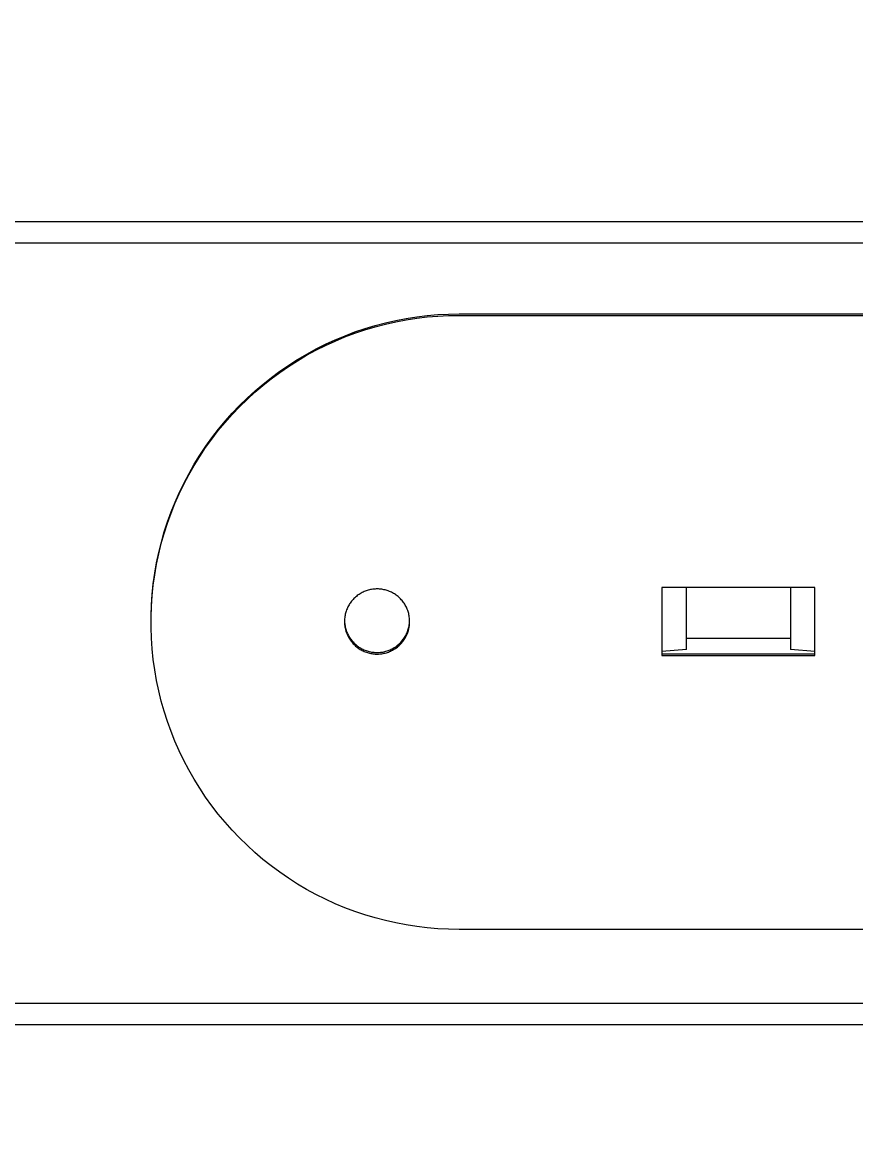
# Model space of a CAD drawing. Header units: millimetres. Extents: x -219 to 4970, y -9 to 3393.
# Drawn here: x 1413.9 to 1484.3, y 3026.3 to 3119.8 of the extents above; entities that cross this region are included whole.
import ezdxf

# ---------------------------------------------------------------- set-up
doc = ezdxf.new("R2010")
doc.units = ezdxf.units.MM
doc.layers.add('ZANO_R', color=7, linetype='Continuous', lineweight=0)
doc.layers.add('ZANO_W', color=1, linetype='Continuous', lineweight=0)
doc.styles.add('Arial', font='arial.ttf')
doc.styles.get("Standard").update_dxf_attribs({"font": 'ARIALUNI.TTF'})
doc.dimstyles.new('pl i ang', dxfattribs={"dimtxt": 50, "dimasz": 50, "dimexe": 1.25, "dimexo": 0.625, "dimgap": 10, "dimtad": 1, "dimtoh": 1, "dimtxsty": 'Standard', "dimcen": 2.5, "dimclrd": 1, "dimclre": 1, "dimclrt": 1, "dimadec": 0, "dimazin": 0, "dimtfac": 1, "dimtmove": 0, "dimatfit": 3, "dimfxl": 1, "dimarcsym": 1})

# ---------------------------------------------------------------- blocks, each defined once
blk = doc.blocks.new('*D480')
at = {"layer": 'ZANO_W', "color": 1, "lineweight": -2}
blk.add_arc((3941.475, 2679.364), 150.809, 99.55169, 164.75824, dxfattribs=at)
at = {"layer": 'ZANO_W', "color": 1}
for points in [[(3916.675, 2821.419), (3916.226, 2834.745), (3956.428, 2829.43)], [(3789.363, 2719.894), (3802.578, 2718.126), (3790.666, 2679.364)]]:
    blk.add_solid(points, dxfattribs=at)
at = {"layer": 'ZANO_W', "color": 1, "insert": (3819.669, 2813.909), "char_height": 40, "attachment_point": 5, "rotation": 42.15496, "style": 'Arial'}
blk.add_mtext('96%%d', dxfattribs=at)

msp = doc.modelspace()

# ---------------------------------------------------------------- linework, layer by layer
at = {"layer": 'ZANO_R'}
for p, q in [((1556.941, 3102.934), (1382.136, 3102.934)), ((1382.136, 3101.149), (1556.941, 3101.149)), ((1445.44, 3094.598), (1446.32, 3094.766)), ((1446.317, 3094.654), (1447.203, 3094.79)), ((1446.32, 3094.766), (1447.205, 3094.903)), ((1447.203, 3094.79), (1448.093, 3094.896)), ((1447.205, 3094.903), (1448.095, 3095.01)), ((1448.093, 3094.896), (1448.987, 3094.971)), ((1448.095, 3095.01), (1448.988, 3095.086)), ((1448.987, 3094.971), (1449.882, 3095.014)), ((1448.988, 3095.086), (1449.883, 3095.131)), ((1449.882, 3095.014), (1450.778, 3095.027)), ((1449.883, 3095.131), (1450.778, 3095.145)), ((1450.778, 3095.145), (1556.941, 3095.145)), ((1450.778, 3095.027), (1556.941, 3095.027)), ((1441.993, 3093.627), (1442.842, 3093.914)), ((1442.835, 3093.806), (1443.694, 3094.063)), ((1442.842, 3093.914), (1443.7, 3094.172)), ((1443.694, 3094.063), (1444.561, 3094.29)), ((1443.7, 3094.172), (1444.566, 3094.4)), ((1444.561, 3094.29), (1445.436, 3094.487)), ((1444.566, 3094.4), (1445.44, 3094.598)), ((1445.436, 3094.487), (1446.317, 3094.654)), ((1439.514, 3092.592), (1440.328, 3092.966)), ((1440.319, 3092.858), (1441.147, 3093.203)), ((1440.328, 3092.966), (1441.155, 3093.311)), ((1441.147, 3093.203), (1441.986, 3093.519)), ((1441.155, 3093.311), (1441.993, 3093.627)), ((1441.986, 3093.519), (1442.835, 3093.806)), ((1437.914, 3091.655), (1438.702, 3092.084)), ((1437.926, 3091.762), (1438.712, 3092.191)), ((1438.702, 3092.084), (1439.504, 3092.485)), ((1438.712, 3092.191), (1439.514, 3092.592)), ((1439.504, 3092.485), (1440.319, 3092.858)), ((1436.386, 3090.718), (1437.142, 3091.2)), ((1436.399, 3090.825), (1437.154, 3091.307)), ((1437.142, 3091.2), (1437.914, 3091.655)), ((1437.154, 3091.307), (1437.926, 3091.762)), ((1434.927, 3089.677), (1435.648, 3090.21)), ((1434.94, 3089.784), (1435.661, 3090.317)), ((1435.648, 3090.21), (1436.386, 3090.718)), ((1435.661, 3090.317), (1436.399, 3090.825)), ((1433.557, 3088.645), (1434.239, 3089.227)), ((1434.225, 3089.119), (1434.927, 3089.677)), ((1434.239, 3089.227), (1434.94, 3089.784)), ((1432.881, 3087.932), (1433.543, 3088.537)), ((1432.896, 3088.041), (1433.557, 3088.645)), ((1433.543, 3088.537), (1434.225, 3089.119)), ((1431.622, 3086.656), (1432.241, 3087.305)), ((1431.638, 3086.765), (1432.256, 3087.414)), ((1432.241, 3087.305), (1432.881, 3087.932)), ((1432.256, 3087.414), (1432.896, 3088.041)), ((1431.027, 3085.985), (1431.622, 3086.656)), ((1431.042, 3086.096), (1431.638, 3086.765)), ((1430.455, 3085.295), (1431.027, 3085.985)), ((1430.471, 3085.406), (1431.042, 3086.096)), ((1429.384, 3083.857), (1429.907, 3084.585)), ((1429.4, 3083.969), (1429.923, 3084.697)), ((1429.907, 3084.585), (1430.455, 3085.295)), ((1429.923, 3084.697), (1430.471, 3085.406)), ((1428.887, 3083.111), (1429.384, 3083.857)), ((1428.902, 3083.224), (1429.4, 3083.969)), ((1428.416, 3082.348), (1428.887, 3083.111)), ((1428.431, 3082.462), (1428.902, 3083.224)), ((1427.568, 3080.892), (1427.986, 3081.685)), ((1427.971, 3081.57), (1428.416, 3082.348)), ((1427.986, 3081.685), (1428.431, 3082.462)), ((1427.164, 3079.969), (1427.554, 3080.776)), ((1427.178, 3080.086), (1427.568, 3080.892)), ((1427.554, 3080.776), (1427.971, 3081.57)), ((1426.802, 3079.148), (1427.164, 3079.969)), ((1426.816, 3079.266), (1427.178, 3080.086)), ((1426.469, 3078.316), (1426.802, 3079.148)), ((1426.482, 3078.435), (1426.816, 3079.266)), ((1426.165, 3077.472), (1426.469, 3078.316)), ((1426.177, 3077.592), (1426.482, 3078.435)), ((1425.891, 3076.619), (1426.165, 3077.472)), ((1425.902, 3076.74), (1426.177, 3077.592)), ((1425.646, 3075.757), (1425.891, 3076.619)), ((1425.656, 3075.878), (1425.902, 3076.74)), ((1425.431, 3074.886), (1425.646, 3075.757)), ((1425.44, 3075.009), (1425.656, 3075.878)), ((1425.246, 3074.009), (1425.431, 3074.886)), ((1425.254, 3074.132), (1425.44, 3075.009)), ((1425.092, 3073.126), (1425.246, 3074.009)), ((1425.098, 3073.25), (1425.254, 3074.132)), ((1424.879, 3071.472), (1424.973, 3072.363)), ((1424.968, 3072.238), (1425.092, 3073.126)), ((1424.973, 3072.363), (1425.098, 3073.25)), ((1424.815, 3070.578), (1424.879, 3071.472)), ((1424.875, 3071.346), (1424.968, 3072.238)), ((1442.264, 3071.418), (1442.187, 3071.361)), ((1442.342, 3071.472), (1442.264, 3071.418)), ((1442.423, 3071.523), (1442.342, 3071.472)), ((1442.505, 3071.572), (1442.423, 3071.523)), ((1442.589, 3071.617), (1442.505, 3071.572)), ((1442.675, 3071.66), (1442.589, 3071.617)), ((1442.761, 3071.7), (1442.675, 3071.66)), ((1442.85, 3071.736), (1442.761, 3071.7)), ((1442.939, 3071.77), (1442.85, 3071.736)), ((1443.029, 3071.8), (1442.939, 3071.77)), ((1443.121, 3071.828), (1443.029, 3071.8)), ((1443.213, 3071.852), (1443.121, 3071.828)), ((1443.306, 3071.872), (1443.213, 3071.852)), ((1443.4, 3071.89), (1443.306, 3071.872)), ((1443.495, 3071.904), (1443.4, 3071.89)), ((1443.589, 3071.915), (1443.495, 3071.904)), ((1443.685, 3071.923), (1443.589, 3071.915)), ((1443.78, 3071.928), (1443.685, 3071.923)), ((1443.875, 3071.929), (1443.78, 3071.928)), ((1443.971, 3071.926), (1443.875, 3071.929)), ((1444.066, 3071.921), (1443.971, 3071.926)), ((1444.161, 3071.912), (1444.066, 3071.921)), ((1444.256, 3071.9), (1444.161, 3071.912)), ((1444.35, 3071.885), (1444.256, 3071.9)), ((1444.444, 3071.866), (1444.35, 3071.885)), ((1444.537, 3071.844), (1444.444, 3071.866)), ((1444.629, 3071.819), (1444.537, 3071.844)), ((1444.72, 3071.791), (1444.629, 3071.819)), ((1444.81, 3071.759), (1444.72, 3071.791)), ((1444.899, 3071.725), (1444.81, 3071.759)), ((1444.987, 3071.687), (1444.899, 3071.725)), ((1445.073, 3071.647), (1444.987, 3071.687)), ((1445.158, 3071.603), (1445.073, 3071.647)), ((1445.241, 3071.557), (1445.158, 3071.603)), ((1445.323, 3071.507), (1445.241, 3071.557)), ((1445.403, 3071.455), (1445.323, 3071.507)), ((1445.481, 3071.4), (1445.403, 3071.455)), ((1467.9, 3072.052), (1467.9, 3066.322)), ((1480.82, 3072.052), (1467.9, 3072.052)), ((1469.974, 3066.81), (1469.974, 3072.052)), ((1478.746, 3072.052), (1478.746, 3066.81)), ((1480.82, 3066.322), (1480.82, 3072.052)), ((1424.783, 3069.683), (1424.815, 3070.578)), ((1424.813, 3070.452), (1424.875, 3071.346)), ((1441.447, 3070.498), (1441.403, 3070.413)), ((1441.494, 3070.581), (1441.447, 3070.498)), ((1441.544, 3070.662), (1441.494, 3070.581)), ((1441.597, 3070.741), (1441.544, 3070.662)), ((1441.653, 3070.819), (1441.597, 3070.741)), ((1441.711, 3070.895), (1441.653, 3070.819)), ((1441.772, 3070.968), (1441.711, 3070.895)), ((1441.835, 3071.04), (1441.772, 3070.968)), ((1441.901, 3071.109), (1441.835, 3071.04)), ((1441.969, 3071.176), (1441.901, 3071.109)), ((1442.04, 3071.24), (1441.969, 3071.176)), ((1442.112, 3071.302), (1442.04, 3071.24)), ((1442.187, 3071.361), (1442.112, 3071.302)), ((1445.557, 3071.342), (1445.481, 3071.4)), ((1445.631, 3071.282), (1445.557, 3071.342)), ((1445.703, 3071.22), (1445.631, 3071.282)), ((1445.773, 3071.154), (1445.703, 3071.22)), ((1445.84, 3071.087), (1445.773, 3071.154)), ((1445.905, 3071.017), (1445.84, 3071.087)), ((1445.968, 3070.945), (1445.905, 3071.017)), ((1446.028, 3070.871), (1445.968, 3070.945)), ((1446.085, 3070.794), (1446.028, 3070.871)), ((1446.14, 3070.716), (1446.085, 3070.794)), ((1446.192, 3070.636), (1446.14, 3070.716)), ((1446.241, 3070.554), (1446.192, 3070.636)), ((1446.288, 3070.471), (1446.241, 3070.554)), ((1446.331, 3070.386), (1446.288, 3070.471)), ((1424.782, 3069.556), (1424.813, 3070.452)), ((1424.782, 3068.659), (1424.782, 3069.556)), ((1441.142, 3069.598), (1441.129, 3069.504)), ((1441.158, 3069.692), (1441.142, 3069.598)), ((1441.178, 3069.786), (1441.158, 3069.692)), ((1441.2, 3069.878), (1441.178, 3069.786)), ((1441.226, 3069.97), (1441.2, 3069.878)), ((1441.255, 3070.061), (1441.226, 3069.97)), ((1441.288, 3070.151), (1441.255, 3070.061)), ((1441.323, 3070.24), (1441.288, 3070.151)), ((1441.361, 3070.327), (1441.323, 3070.24)), ((1441.403, 3070.413), (1441.361, 3070.327)), ((1446.371, 3070.299), (1446.331, 3070.386)), ((1446.409, 3070.211), (1446.371, 3070.299)), ((1446.443, 3070.122), (1446.409, 3070.211)), ((1446.474, 3070.032), (1446.443, 3070.122)), ((1446.502, 3069.941), (1446.474, 3070.032)), ((1446.527, 3069.849), (1446.502, 3069.941)), ((1446.549, 3069.756), (1446.527, 3069.849)), ((1446.567, 3069.662), (1446.549, 3069.756)), ((1446.582, 3069.568), (1446.567, 3069.662)), ((1446.594, 3069.473), (1446.582, 3069.568)), ((1424.813, 3067.763), (1424.782, 3068.659)), ((1441.113, 3069.313), (1441.11, 3069.218)), ((1441.11, 3069.218), (1441.111, 3069.122)), ((1441.111, 3069.122), (1441.114, 3069.027)), ((1441.12, 3069.409), (1441.113, 3069.313)), ((1441.113, 3069.183), (1441.119, 3069.088)), ((1441.114, 3069.027), (1441.121, 3068.932)), ((1441.119, 3069.088), (1441.128, 3068.993)), ((1441.129, 3069.504), (1441.12, 3069.409)), ((1441.121, 3068.932), (1441.131, 3068.837)), ((1441.128, 3068.993), (1441.141, 3068.899)), ((1441.131, 3068.837), (1441.145, 3068.742)), ((1441.141, 3068.899), (1441.157, 3068.805)), ((1441.145, 3068.742), (1441.162, 3068.648)), ((1441.157, 3068.805), (1441.176, 3068.711)), ((1441.162, 3068.648), (1441.182, 3068.555)), ((1441.176, 3068.711), (1441.199, 3068.619)), ((1441.199, 3068.619), (1441.224, 3068.527)), ((1446.496, 3068.527), (1446.521, 3068.619)), ((1446.521, 3068.619), (1446.544, 3068.711)), ((1446.531, 3068.525), (1446.552, 3068.618)), ((1446.544, 3068.711), (1446.563, 3068.805)), ((1446.552, 3068.618), (1446.57, 3068.712)), ((1446.563, 3068.805), (1446.579, 3068.899)), ((1446.57, 3068.712), (1446.585, 3068.806)), ((1446.579, 3068.899), (1446.592, 3068.993)), ((1446.585, 3068.806), (1446.596, 3068.901)), ((1446.592, 3068.993), (1446.601, 3069.088)), ((1446.603, 3069.378), (1446.594, 3069.473)), ((1446.596, 3068.901), (1446.604, 3068.996)), ((1446.601, 3069.088), (1446.607, 3069.183)), ((1446.608, 3069.283), (1446.603, 3069.378)), ((1446.604, 3068.996), (1446.609, 3069.092)), ((1446.61, 3069.187), (1446.608, 3069.283)), ((1446.609, 3069.092), (1446.61, 3069.187)), ((1424.875, 3066.869), (1424.813, 3067.763)), ((1441.182, 3068.555), (1441.205, 3068.463)), ((1441.205, 3068.463), (1441.231, 3068.371)), ((1441.224, 3068.527), (1441.253, 3068.437)), ((1441.231, 3068.371), (1441.261, 3068.28)), ((1441.253, 3068.437), (1441.285, 3068.347)), ((1441.261, 3068.28), (1441.294, 3068.19)), ((1441.285, 3068.347), (1441.32, 3068.258)), ((1441.294, 3068.19), (1441.33, 3068.102)), ((1441.32, 3068.258), (1441.358, 3068.171)), ((1441.33, 3068.102), (1441.368, 3068.015)), ((1441.358, 3068.171), (1441.399, 3068.085)), ((1441.368, 3068.015), (1441.41, 3067.929)), ((1441.399, 3068.085), (1441.443, 3068.001)), ((1441.41, 3067.929), (1441.455, 3067.845)), ((1441.443, 3068.001), (1441.49, 3067.918)), ((1441.455, 3067.845), (1441.503, 3067.762)), ((1441.49, 3067.918), (1441.54, 3067.837)), ((1441.503, 3067.762), (1441.553, 3067.681)), ((1441.54, 3067.837), (1441.592, 3067.757)), ((1441.553, 3067.681), (1441.607, 3067.602)), ((1441.592, 3067.757), (1441.648, 3067.68)), ((1441.648, 3067.68), (1441.705, 3067.604)), ((1446.014, 3067.604), (1446.072, 3067.68)), ((1446.072, 3067.68), (1446.128, 3067.757)), ((1446.128, 3067.757), (1446.18, 3067.837)), ((1446.15, 3067.655), (1446.201, 3067.736)), ((1446.18, 3067.837), (1446.23, 3067.918)), ((1446.201, 3067.736), (1446.25, 3067.818)), ((1446.23, 3067.918), (1446.277, 3068.001)), ((1446.25, 3067.818), (1446.296, 3067.902)), ((1446.277, 3068.001), (1446.321, 3068.085)), ((1446.296, 3067.902), (1446.338, 3067.987)), ((1446.321, 3068.085), (1446.362, 3068.171)), ((1446.338, 3067.987), (1446.378, 3068.074)), ((1446.362, 3068.171), (1446.4, 3068.258)), ((1446.378, 3068.074), (1446.415, 3068.162)), ((1446.4, 3068.258), (1446.435, 3068.347)), ((1446.415, 3068.162), (1446.449, 3068.251)), ((1446.435, 3068.347), (1446.467, 3068.437)), ((1446.449, 3068.251), (1446.479, 3068.342)), ((1446.467, 3068.437), (1446.496, 3068.527)), ((1446.479, 3068.342), (1446.507, 3068.433)), ((1446.507, 3068.433), (1446.531, 3068.525)), ((1478.746, 3067.741), (1469.974, 3067.741)), ((1424.968, 3065.977), (1424.875, 3066.869)), ((1441.607, 3067.602), (1441.663, 3067.525)), ((1441.663, 3067.525), (1441.722, 3067.449)), ((1441.705, 3067.604), (1441.766, 3067.531)), ((1441.722, 3067.449), (1441.783, 3067.376)), ((1441.766, 3067.531), (1441.829, 3067.459)), ((1441.783, 3067.376), (1441.847, 3067.305)), ((1441.829, 3067.459), (1441.894, 3067.39)), ((1441.847, 3067.305), (1441.913, 3067.237)), ((1441.894, 3067.39), (1441.962, 3067.323)), ((1441.913, 3067.237), (1441.982, 3067.17)), ((1441.962, 3067.323), (1442.032, 3067.259)), ((1441.982, 3067.17), (1442.052, 3067.106)), ((1442.032, 3067.259), (1442.104, 3067.197)), ((1442.052, 3067.106), (1442.125, 3067.045)), ((1442.104, 3067.197), (1442.179, 3067.137)), ((1442.125, 3067.045), (1442.201, 3066.986)), ((1442.179, 3067.137), (1442.255, 3067.08)), ((1442.201, 3066.986), (1442.278, 3066.93)), ((1442.255, 3067.08), (1442.333, 3067.026)), ((1442.278, 3066.93), (1442.357, 3066.876)), ((1442.333, 3067.026), (1442.413, 3066.975)), ((1442.357, 3066.876), (1442.437, 3066.825)), ((1442.413, 3066.975), (1442.495, 3066.926)), ((1442.437, 3066.825), (1442.52, 3066.777)), ((1442.495, 3066.926), (1442.579, 3066.88)), ((1442.52, 3066.777), (1442.604, 3066.732)), ((1442.579, 3066.88), (1442.664, 3066.837)), ((1442.604, 3066.732), (1442.69, 3066.69)), ((1442.664, 3066.837), (1442.75, 3066.797)), ((1442.75, 3066.797), (1442.838, 3066.76)), ((1442.838, 3066.76), (1442.927, 3066.726)), ((1444.793, 3066.726), (1444.882, 3066.76)), ((1444.882, 3066.76), (1444.97, 3066.797)), ((1444.97, 3066.797), (1445.056, 3066.837)), ((1445.056, 3066.837), (1445.141, 3066.88)), ((1445.088, 3066.718), (1445.173, 3066.762)), ((1445.141, 3066.88), (1445.225, 3066.926)), ((1445.173, 3066.762), (1445.256, 3066.809)), ((1445.225, 3066.926), (1445.307, 3066.975)), ((1445.256, 3066.809), (1445.337, 3066.859)), ((1445.307, 3066.975), (1445.387, 3067.026)), ((1445.337, 3066.859), (1445.417, 3066.912)), ((1445.387, 3067.026), (1445.465, 3067.08)), ((1445.417, 3066.912), (1445.495, 3066.967)), ((1445.465, 3067.08), (1445.541, 3067.137)), ((1445.495, 3066.967), (1445.571, 3067.025)), ((1445.541, 3067.137), (1445.616, 3067.197)), ((1445.571, 3067.025), (1445.644, 3067.086)), ((1445.616, 3067.197), (1445.688, 3067.259)), ((1445.644, 3067.086), (1445.716, 3067.149)), ((1445.688, 3067.259), (1445.758, 3067.323)), ((1445.716, 3067.149), (1445.785, 3067.215)), ((1445.758, 3067.323), (1445.826, 3067.39)), ((1445.785, 3067.215), (1445.852, 3067.283)), ((1445.826, 3067.39), (1445.891, 3067.459)), ((1445.852, 3067.283), (1445.917, 3067.353)), ((1445.891, 3067.459), (1445.954, 3067.531)), ((1445.917, 3067.353), (1445.979, 3067.426)), ((1445.954, 3067.531), (1446.014, 3067.604)), ((1445.979, 3067.426), (1446.038, 3067.5)), ((1446.038, 3067.5), (1446.095, 3067.577)), ((1446.095, 3067.577), (1446.15, 3067.655)), ((1469.974, 3066.81), (1467.9, 3066.647)), ((1480.82, 3066.647), (1478.746, 3066.81)), ((1425.092, 3065.089), (1424.968, 3065.977)), ((1442.69, 3066.69), (1442.777, 3066.651)), ((1442.777, 3066.651), (1442.865, 3066.615)), ((1442.865, 3066.615), (1442.955, 3066.582)), ((1442.927, 3066.726), (1443.017, 3066.696)), ((1442.955, 3066.582), (1443.046, 3066.552)), ((1443.017, 3066.696), (1443.108, 3066.668)), ((1443.046, 3066.552), (1443.137, 3066.525)), ((1443.108, 3066.668), (1443.2, 3066.644)), ((1443.137, 3066.525), (1443.23, 3066.502)), ((1443.2, 3066.644), (1443.293, 3066.622)), ((1443.23, 3066.502), (1443.323, 3066.482)), ((1443.293, 3066.622), (1443.386, 3066.604)), ((1443.323, 3066.482), (1443.417, 3066.465)), ((1443.386, 3066.604), (1443.48, 3066.59)), ((1443.417, 3066.465), (1443.511, 3066.451)), ((1443.48, 3066.59), (1443.575, 3066.578)), ((1443.511, 3066.451), (1443.606, 3066.44)), ((1443.575, 3066.578), (1443.67, 3066.57)), ((1443.606, 3066.44), (1443.701, 3066.433)), ((1443.67, 3066.57), (1443.765, 3066.565)), ((1443.701, 3066.433), (1443.797, 3066.429)), ((1443.765, 3066.565), (1443.86, 3066.563)), ((1443.797, 3066.429), (1443.892, 3066.429)), ((1443.86, 3066.563), (1443.955, 3066.565)), ((1443.892, 3066.429), (1443.988, 3066.432)), ((1443.955, 3066.565), (1444.05, 3066.57)), ((1443.988, 3066.432), (1444.083, 3066.438)), ((1444.05, 3066.57), (1444.145, 3066.578)), ((1444.083, 3066.438), (1444.178, 3066.447)), ((1444.145, 3066.578), (1444.24, 3066.59)), ((1444.178, 3066.447), (1444.273, 3066.46)), ((1444.24, 3066.59), (1444.334, 3066.604)), ((1444.273, 3066.46), (1444.367, 3066.476)), ((1444.334, 3066.604), (1444.427, 3066.622)), ((1444.367, 3066.476), (1444.46, 3066.495)), ((1444.427, 3066.622), (1444.52, 3066.644)), ((1444.46, 3066.495), (1444.553, 3066.517)), ((1444.52, 3066.644), (1444.612, 3066.668)), ((1444.553, 3066.517), (1444.645, 3066.543)), ((1444.612, 3066.668), (1444.703, 3066.696)), ((1444.645, 3066.543), (1444.736, 3066.572)), ((1444.703, 3066.696), (1444.793, 3066.726)), ((1444.736, 3066.572), (1444.826, 3066.604)), ((1444.826, 3066.604), (1444.915, 3066.639)), ((1444.915, 3066.639), (1445.002, 3066.677)), ((1445.002, 3066.677), (1445.088, 3066.718)), ((1467.9, 3066.44), (1480.82, 3066.44)), ((1467.9, 3066.322), (1480.82, 3066.322)), ((1425.246, 3064.206), (1425.092, 3065.089)), ((1425.431, 3063.328), (1425.246, 3064.206)), ((1425.646, 3062.458), (1425.431, 3063.328)), ((1425.891, 3061.596), (1425.646, 3062.458)), ((1426.165, 3060.742), (1425.891, 3061.596)), ((1426.469, 3059.899), (1426.165, 3060.742)), ((1426.802, 3059.066), (1426.469, 3059.899)), ((1427.164, 3058.246), (1426.802, 3059.066)), ((1427.554, 3057.438), (1427.164, 3058.246)), ((1427.971, 3056.645), (1427.554, 3057.438)), ((1428.416, 3055.866), (1427.971, 3056.645)), ((1428.887, 3055.104), (1428.416, 3055.866)), ((1429.384, 3054.358), (1428.887, 3055.104)), ((1429.907, 3053.629), (1429.384, 3054.358)), ((1430.455, 3052.92), (1429.907, 3053.629)), ((1431.027, 3052.229), (1430.455, 3052.92)), ((1431.622, 3051.559), (1431.027, 3052.229)), ((1432.241, 3050.91), (1431.622, 3051.559)), ((1432.881, 3050.282), (1432.241, 3050.91)), ((1433.543, 3049.677), (1432.881, 3050.282)), ((1434.225, 3049.096), (1433.543, 3049.677)), ((1434.927, 3048.538), (1434.225, 3049.096)), ((1435.648, 3048.005), (1434.927, 3048.538)), ((1436.386, 3047.497), (1435.648, 3048.005)), ((1437.142, 3047.015), (1436.386, 3047.497)), ((1437.914, 3046.559), (1437.142, 3047.015)), ((1438.702, 3046.131), (1437.914, 3046.559)), ((1439.504, 3045.729), (1438.702, 3046.131)), ((1440.319, 3045.356), (1439.504, 3045.729)), ((1441.147, 3045.012), (1440.319, 3045.356)), ((1441.986, 3044.696), (1441.147, 3045.012)), ((1442.835, 3044.409), (1441.986, 3044.696)), ((1443.694, 3044.152), (1442.835, 3044.409)), ((1444.561, 3043.924), (1443.694, 3044.152)), ((1445.436, 3043.727), (1444.561, 3043.924)), ((1446.317, 3043.56), (1445.436, 3043.727)), ((1447.203, 3043.424), (1446.317, 3043.56)), ((1448.093, 3043.319), (1447.203, 3043.424)), ((1448.987, 3043.244), (1448.093, 3043.319)), ((1449.882, 3043.2), (1448.987, 3043.244)), ((1450.778, 3043.187), (1449.882, 3043.2)), ((1556.941, 3043.187), (1450.778, 3043.187)), ((1556.941, 3036.928), (1382.136, 3036.928)), ((1382.136, 3035.144), (1556.941, 3035.144))]:
    msp.add_line(p, q, dxfattribs=at)

# ---------------------------------------------------------------- dimensions: what is measured, and where the dimension line sits
at = {"layer": 'ZANO_W'}
dim = msp.add_angular_dim_2l(base=(3874.876, 2814.671), line1=((-70.179, 2679.364), (4806.115, 2679.364)), line2=((3941.541, 2680.022), (3985.358, 3119.784)), dimstyle='pl i ang', override={"dimtxt": 40, "dimasz": 40, "dimexe": 10, "dimexo": 10, "dimtoh": 0, "dimdec": 0, "dimtxsty": 'Arial', "dimtdec": 0, "dimtmove": 1}, dxfattribs=at)
dim.commit()
dim.dimension.update_dxf_attribs({"geometry": '*D480', "text_midpoint": (3819.669, 2813.909)})

doc.saveas('drawing.dxf')
